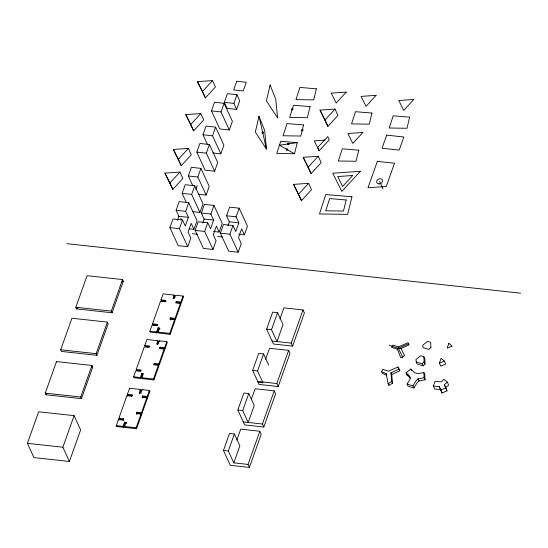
<?xml version="1.0" encoding="UTF-8"?>
<svg xmlns="http://www.w3.org/2000/svg" width="548" height="548" viewBox="0 0 548 548"><rect width="100%" height="100%" fill="white"/><g stroke="black" fill="none" stroke-linecap="round" stroke-linejoin="round"><path stroke-width="0.82" d="M398.451 346.918L398.286 348.316L402.725 357.193L400.78 357.741L397.437 349.268L391.539 347.295L392.923 345.055L398.451 346.918L407.986 342.712L409.034 344.808L400.958 348.569L398.286 348.316L389.286 345.329M258.992 116.224L255.327 132.034L266.479 149.111L264.663 130.465L258.992 116.224L266.479 149.111M294.529 153.735L297.242 142.644L280.74 141.261L276.795 153.467L294.529 153.735L279.473 145.193L297.242 142.644M27.4 443.346L38.634 411.788L74.096 415.658L80.638 429.892L69.404 461.45L33.949 457.58L27.4 443.346L62.862 447.216L69.404 461.45M45.265 393.149L56.499 361.584L91.961 365.454L92.722 367.112L81.488 398.67L46.025 394.8L45.265 393.149L80.727 397.019L81.488 398.67M60.698 349.788L71.932 318.23L107.394 322.101L108.155 323.752L96.921 355.31L61.458 351.439L60.698 349.788L96.16 353.659L96.921 355.31M75.836 307.257L87.07 275.692L122.533 279.562L123.293 281.213L112.059 312.778L76.597 308.908L75.836 307.257L111.299 311.127L112.059 312.778L111.367 311.771M46.025 394.8L46.388 393.786M62.862 447.216L74.096 415.658M80.727 397.019L91.961 365.454M96.16 353.659L107.394 322.101M111.299 311.127L122.533 279.562M189.176 228.824L193.944 229.345L191.177 223.331L188.074 232.057L190.834 238.072L187.759 246.716L178.223 245.675L169.928 227.639L173.004 218.995L182.539 220.036L185.306 226.05L188.409 217.323L185.649 211.309L188.724 202.664L179.189 201.623L176.114 210.268L178.874 216.282L177.463 220.248M186.279 202.37L182.135 193.355L185.21 184.71L194.746 185.751L203.041 203.788L199.958 212.432L192.807 211.651M192.807 185.751L188.313 175.983L191.389 167.339L200.924 168.38L209.22 186.416L206.144 195.061L198.198 194.191M196.807 152.118L199.883 143.473L209.418 144.514L217.714 162.551L214.638 171.195L205.103 170.154L196.807 152.118L206.343 153.159L214.638 171.195M207.487 144.514L202.993 134.746L206.069 126.109L215.604 127.143L223.899 145.179L220.823 153.824L212.877 152.954M211.48 110.902L214.556 102.257L224.091 103.298L232.386 121.334L229.311 129.979L219.775 128.938L211.48 110.902L221.015 111.943L229.311 129.979M224.338 102.339L227.413 93.694L236.948 94.736L239.709 100.75L236.633 109.388L227.098 108.353L224.338 102.339L233.873 103.38L236.633 109.388M187.759 246.716L179.463 228.68L182.539 220.036M199.958 212.432L191.67 194.396L194.746 185.751M206.144 195.061L197.849 177.025L200.924 168.38M206.343 153.159L209.418 144.514M220.823 153.824L212.528 135.788L215.604 127.143M221.015 111.943L224.091 103.298M195.821 189.492L197.232 185.519M126.321 422.974L126.04 422.357L124.506 422.193L124.93 423.118L123.451 427.276L116.683 426.536L116.258 425.618L118.402 419.59L123.081 420.104L123.362 420.72M123.211 419.583L119.313 419.158L118.889 418.234L126.924 395.663L131.595 396.17L131.883 396.786M132.506 395.731L127.835 395.224L127.41 394.3L129.547 388.279L140.459 389.47L140.884 390.395L139.754 393.567M154.187 363.42L154.611 364.345L159.283 364.852L158.858 363.934L154.187 363.42L153.7 364.783L158.379 365.29L158.804 366.215L153.926 379.922L142.343 378.654L141.918 377.736L143.405 373.572L141.87 373.407L142.295 374.325L140.815 378.49L134.048 377.75L133.623 376.825L135.767 370.804L140.446 371.318L140.932 369.955L136.253 369.448L144.288 346.87L148.96 347.384L149.446 346.021L144.775 345.514L146.912 339.493L157.824 340.685L158.249 341.603L157.118 344.781M170.421 317.806L170.846 318.731L175.518 319.244L175.093 318.32L170.421 317.806L169.935 319.169L174.613 319.676L175.038 320.601L170.161 334.307L158.578 333.04L158.153 332.122L159.639 327.957L158.105 327.793L158.53 328.718L157.05 332.876L150.282 332.136L149.857 331.218L152.002 325.19L156.68 325.704L157.166 324.341L152.488 323.834L160.523 301.263L165.195 301.77L165.681 300.407L161.009 299.9L163.153 293.879L174.059 295.071L174.483 295.989L173.641 298.372M116.683 426.536L116.991 425.68M119.313 419.158L119.649 418.213M127.835 395.224L128.136 394.361M233.873 103.38L236.948 94.736M123.081 420.104L123.567 418.74L118.889 418.234M131.595 396.17L132.082 394.813L127.41 394.3M123.451 427.276L123.026 426.351L124.506 422.193M140.815 378.49L140.391 377.565L141.87 373.407M157.05 332.876L156.625 331.951L158.105 327.793M193.944 229.345L197.02 220.7L188.724 202.664M136.822 412.206L137.247 413.13L141.918 413.644L141.494 412.719L136.822 412.206L136.336 413.569L141.014 414.076L141.439 415L136.562 428.707L124.978 427.447L124.554 426.522L126.04 422.357M124.978 427.447L125.225 426.748M213.597 231.489L219.159 232.099L216.398 226.084L213.288 234.811L216.056 240.825L212.98 249.463L203.445 248.429L195.15 230.393L198.225 221.748L207.761 222.789L210.528 228.804L213.631 220.07L210.864 214.063L213.946 205.418L204.411 204.377L201.328 213.021L204.096 219.036L202.685 223.002M139.617 393.259L139.329 392.642L140.459 389.47M157.824 340.685L156.694 343.856L158.221 344.021L159.352 340.849L166.791 341.657L167.215 342.582L165.071 348.603L160.393 348.096L159.968 347.172L164.647 347.679L165.071 348.603M174.059 295.071L172.928 298.242L174.463 298.413L175.586 295.235L183.025 296.05L183.45 296.968L181.306 302.989L176.627 302.482L176.203 301.558L180.881 302.071L181.306 302.989M141.144 393.423L140.863 392.813L141.987 389.635L149.426 390.45L149.851 391.368L147.707 397.389L143.028 396.882L142.603 395.957L147.282 396.471L147.707 397.389M142.405 397.937L142.124 397.321L142.603 395.957M159.968 347.172L159.482 348.535L164.16 349.042L164.585 349.966L159.283 364.852M176.203 301.558L175.723 302.921L180.395 303.428L180.819 304.352L175.518 319.244M136.925 414.041L137.247 413.13M142.706 397.786L143.028 396.882M170.359 320.094L170.846 318.731M212.98 249.463L204.685 231.434L207.761 222.789M136.562 428.707L136.137 427.783L141.014 414.076M141.494 412.719L146.796 397.827L142.124 397.321M147.282 396.471L149.426 390.45M153.926 379.922L153.502 378.997L158.379 365.29M158.858 363.934L164.16 349.042M164.647 347.679L166.791 341.657M170.161 334.307L169.736 333.383L174.613 319.676M175.093 318.32L180.395 303.428M180.881 302.071L183.025 296.05M141.918 413.644L147.22 398.752L146.796 397.827M219.159 232.099L222.235 223.454L213.946 205.418M238.818 234.243L244.381 234.845L241.613 228.838L238.51 237.565L241.271 243.579L238.195 252.217L228.66 251.176L220.365 233.147L223.44 224.502L232.975 225.543L235.743 231.557L238.853 222.824L236.085 216.816L239.161 208.172L229.626 207.13L226.55 215.775L229.317 221.782L227.9 225.755M238.195 252.217L229.9 234.188L232.975 225.543M244.381 234.845L247.456 226.208L239.161 208.172M223.447 450.442L229.502 433.434L234.386 433.968L239.86 445.867L233.804 462.875L248.032 464.423L249.409 467.417L230.297 465.334L223.447 450.442L228.331 450.97L233.804 462.875M251.279 399.533L255.115 388.751L274.226 390.84L275.603 393.827L263.794 427.008L244.682 424.919L237.832 410.027L243.887 393.019L248.771 393.553L254.245 405.452L248.189 422.46L242.716 410.562L248.771 393.553M279.973 318.915L283.912 307.853L303.017 309.942L304.393 312.935L292.584 346.11L273.479 344.021L266.629 329.129L272.678 312.127L277.562 312.655L283.035 324.56L276.98 341.562L271.507 329.663L277.562 312.655M265.588 359.324L269.527 348.268L288.632 350.35L290.008 353.344L278.199 386.518L259.094 384.436L252.642 370.414L258.697 353.405L263.581 353.94L268.712 365.098M228.331 450.97L234.386 433.968M258.115 382.312L262.999 382.846L257.526 370.948L263.581 353.94M236.894 439.941L240.73 429.159L259.841 431.249L261.218 434.242L249.409 467.417M248.032 464.423L259.841 431.249M263.794 427.008L262.417 424.015L274.226 390.84M278.199 386.518L276.822 383.525L288.632 350.35M292.584 346.11L291.207 343.117L303.017 309.942M439.366 363.16L441.078 358.337L444.394 361.098L445.757 364.057L440.729 366.119L439.366 363.16L444.394 361.098M433.393 386.032L435.112 381.209L441.051 381.86L443.962 379.332L447.271 382.093L448.634 385.052L445.73 387.587L446.976 390.875L441.948 392.937L439.338 386.683L433.393 386.032L434.756 388.998L440.702 389.649L441.948 392.937M407.102 384.086L410.185 378.969L409.911 376.538L406.027 372.866L410.808 369.051L414.692 372.722L417.795 373.681L423.864 372.537L424.823 374.633L425.056 379.812L418.994 380.956L417.001 382.888L413.925 388.005L408.068 386.182L407.102 384.086L412.959 385.915L413.925 388.005M412.959 385.915L416.042 380.798L418.028 378.867L424.097 377.723L425.056 379.812M381.518 371.578L382.901 369.338L388.429 371.195L397.958 366.989L399.787 370.784L391.71 374.544L392.526 383.203L388.881 385.326L388.107 383.627L386.224 373.798L381.518 371.578L382.299 373.27L386.326 375.181M397.184 349.556L398.286 348.316L408.459 343.802M205.39 97.893L202.465 91.537L212.521 80.583L215.446 86.94L205.39 97.893L197.513 81.625L212.521 80.583M193.656 130.869L190.731 124.506L200.787 113.552L203.712 119.909L193.656 130.869L185.779 114.594L200.787 113.552M181.251 165.722L178.326 159.365L188.375 148.412L191.3 154.769L181.251 165.722L173.374 149.453L188.375 148.412M172.826 189.396L169.901 183.039L179.956 172.079L182.874 178.436L172.826 189.396L164.948 173.12L179.956 172.079M327.896 126.376L324.971 120.019L335.027 109.066L337.952 115.423L327.896 126.376L320.025 110.107L335.027 109.066M319.21 150.789L329.259 139.836L327.759 136.568L317.71 147.528L319.21 150.789L314.257 140.87L325.094 140.124M311.1 173.572L308.175 167.215L318.23 156.262L321.149 162.619L311.1 173.572L303.222 157.303L318.23 156.262M301.462 200.65L298.537 194.293L308.593 183.34L311.511 189.697L301.462 200.65L293.584 184.381L308.593 183.34M416.233 361.968L422.09 363.79L424.084 361.858L423.851 356.68L420.741 355.714L415.959 359.529L416.233 361.968L417.199 364.057L423.056 365.879L425.043 363.954L424.81 358.769L423.851 356.68M402.725 357.193L404.513 355.584L400.958 348.569M446.976 390.875L444.366 384.621L447.271 382.093M410.315 378.106L406.986 374.962L408.185 374.01M399.787 370.784L399.013 369.085L390.93 372.852L391.745 381.504L388.107 383.627M121.964 282.001L123.293 281.213M76.597 308.908L77.926 308.12M440.585 389.971L445.613 387.909M202.993 134.746L212.528 135.788M188.313 175.983L197.849 177.025M182.135 193.355L191.67 194.396M176.114 210.268L185.649 211.309M201.328 213.021L210.864 214.063M226.55 215.775L236.085 216.816M178.874 216.282L188.409 217.323M204.096 219.036L213.631 220.07M229.317 221.782L238.853 222.824M169.928 227.639L179.463 228.68M195.15 230.393L204.685 231.434M220.365 233.147L229.9 234.188M192.389 233.708L197.342 234.249M217.604 236.462L222.563 237.003M66.753 243.655L520.6 293.194M166.106 301.332L161.434 300.825L161.009 299.9M266.629 329.129L271.507 329.663M158.53 328.718L160.064 328.882M272.103 341.034L291.207 343.117M149.857 331.218L156.625 331.951M158.153 332.122L169.736 333.383M149.09 346.863L145.199 346.439L144.775 345.514M252.642 370.414L257.526 370.948M257.718 381.442L276.822 383.525M141.357 370.88L136.678 370.366L136.253 369.448M91.578 366.982L92.722 367.112M133.623 376.825L140.391 377.565M141.918 377.736L153.502 378.997M139.891 390.286L140.884 390.395M148.919 391.272L149.851 391.368M139.329 392.642L140.863 392.813M146.439 398.67L147.22 398.752M237.832 410.027L242.716 410.562M243.305 421.926L262.417 424.015M140.658 414.918L141.439 415M124.93 423.118L126.465 423.282M116.258 425.618L123.026 426.351M124.554 426.522L136.137 427.783M399.013 369.085L397.958 366.989M320.025 110.107L324.971 120.019M303.222 157.303L308.175 167.215M293.584 184.381L298.537 194.293M197.513 81.625L202.465 91.537M185.779 114.594L190.731 124.506M173.374 149.453L178.326 159.365M164.948 173.12L169.901 183.039M444.366 384.621L445.73 387.587M439.338 386.683L440.702 389.649M424.084 361.858L425.043 363.954M422.09 363.79L423.056 365.879M418.028 378.867L418.994 380.956M410.808 369.051L411.452 370.448M406.027 372.866L406.986 374.962M390.93 372.852L391.71 374.544M391.745 381.504L392.526 383.203M386.224 373.798L386.744 374.928M180.758 218.262L181.422 219.714M157.166 324.341L157.591 325.265L152.913 324.759L152.488 323.834M159.352 340.849L159.776 341.774M141.987 389.635L142.199 390.101M129.547 388.279L129.76 388.738M132.082 394.813L132.363 395.423M136.336 413.569L136.623 414.185M126.924 395.663L127.136 396.122M123.567 418.74L123.848 419.357M118.402 419.59L118.615 420.056M56.499 361.584L56.691 362.002M379.627 181.306L382.949 188.944M388.573 383.689L388.881 385.326M423.864 372.537L424.097 377.723M270.096 85.029L266.431 100.839L277.583 117.916L275.767 99.27L270.096 85.029M303.537 124.958L300.825 136.048L283.09 135.774L287.036 123.574L303.537 124.958M310.058 106.627L307.353 117.71L289.618 117.443L293.564 105.237L310.058 106.627M316.401 88.803L313.696 99.887L295.961 99.62L299.907 87.42L316.401 88.803M346.172 199.972L343.459 211.055L325.724 210.788L329.677 198.588L346.172 199.972M358.769 150.179L356.063 161.263L338.328 160.996L342.274 148.789L358.769 150.179M371.976 113.073L369.27 124.163L351.535 123.896L355.481 111.689L371.976 113.073M351.96 196.759L347.651 214.378L319.463 213.953L325.738 194.554L351.96 196.759M409.678 117.19L406.965 128.273L389.231 128.006L393.183 115.806L409.678 117.19M236.743 81.248L233.667 89.893L243.202 90.934L246.278 82.289L236.743 81.248M377.367 161.359L367.968 187.745L386.244 186.498L394.526 163.229L377.367 161.359M386.696 135.137L382.038 148.227L399.197 150.104L403.855 137.007L386.696 135.137M448.839 343.343L447.12 348.165L452.148 346.096L448.839 343.343M346.247 92.105L336.198 103.058L331.245 93.146L346.247 92.105M376.092 95.359L366.037 106.319L361.084 96.4L376.092 95.359M362.886 132.465L352.83 143.418L347.877 133.507L362.886 132.465M413.788 99.476L403.732 110.429L398.786 100.517L413.788 99.476M352.686 175.511L342.63 186.464L337.678 176.552L352.686 175.511M360.31 171.298L341.836 191.423L332.746 173.209L360.31 171.298M430.899 347.514L428.906 349.446L423.049 347.617L422.775 345.185L427.556 341.363L430.666 342.329L430.899 347.514M379.065 183.881A3.117 2.445 -24.7 0 0 382.463 180.025A3.117 2.445 -24.7 0 0 377.346 180.011A3.117 2.445 -24.7 0 0 379.065 183.881M286.823 150.118A0.795 0.623 -24.7 0 0 287.734 149.159A0.795 0.623 -24.7 0 0 286.44 149.111A0.795 0.623 -24.7 0 0 286.823 150.118M288.18 144.576A0.795 0.623 -24.7 0 0 289.091 143.617A0.795 0.623 -24.7 0 0 287.796 143.569A0.795 0.623 -24.7 0 0 288.18 144.576M292.118 109.826A0.795 0.623 -24.7 0 0 293.029 108.867A0.795 0.623 -24.7 0 0 291.728 108.819A0.795 0.623 -24.7 0 0 292.118 109.826M302.099 130.787A0.795 0.623 -24.7 0 0 303.003 129.828A0.795 0.623 -24.7 0 0 301.708 129.773A0.795 0.623 -24.7 0 0 302.099 130.787M262.561 133.322A0.795 0.623 -24.7 0 0 263.472 132.363A0.795 0.623 -24.7 0 0 262.177 132.315A0.795 0.623 -24.7 0 0 262.561 133.322"/></g></svg>
